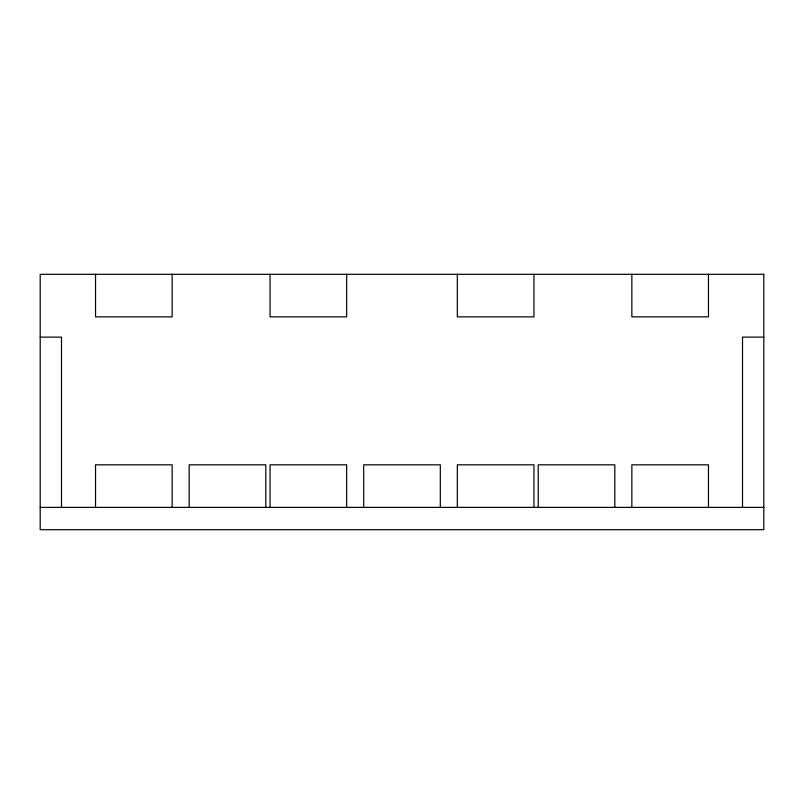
<?xml version="1.0" encoding="UTF-8"?>
<svg xmlns="http://www.w3.org/2000/svg" width="804" height="804" viewBox="0 0 804 804"><rect width="100%" height="100%" fill="white"/><g stroke="black" fill="none" stroke-linecap="round" stroke-linejoin="round"><path stroke-width="1.21" d="M40.2 337.127L61.486 337.127L61.486 507.394M763.8 337.127L742.514 337.127L742.514 507.394M40.2 507.394L763.8 507.394M708.465 274.305L708.465 316.866L631.854 316.866L631.854 274.305M708.465 507.394L708.465 464.823L631.854 464.823L631.854 507.394M614.819 507.394L614.819 464.823L538.208 464.823L538.208 507.394M533.946 274.305L533.946 316.866L457.335 316.866L457.335 274.305M533.946 507.394L533.946 464.823L457.335 464.823L457.335 507.394M440.311 507.394L440.311 464.823L363.689 464.823L363.689 507.394M346.665 274.305L346.665 316.866L270.054 316.866L270.054 274.305M346.665 507.394L346.665 464.823L270.054 464.823L270.054 507.394M265.792 507.394L265.792 464.823L189.181 464.823L189.181 507.394M172.146 274.305L172.146 316.866L95.535 316.866L95.535 274.305M172.146 507.394L172.146 464.823L95.535 464.823L95.535 507.394M763.8 274.305L40.2 274.305L40.2 529.695L763.8 529.695L763.8 274.305"/></g></svg>
